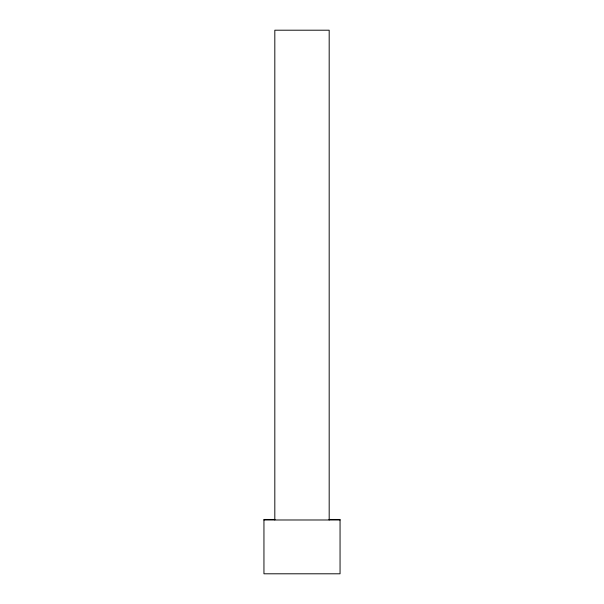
<?xml version="1.0" encoding="UTF-8"?>
<svg xmlns="http://www.w3.org/2000/svg" width="604" height="604" viewBox="0 0 604 604"><rect width="100%" height="100%" fill="white"/><g stroke="black" fill="none" stroke-linecap="round" stroke-linejoin="round"><path stroke-width="0.91" d="M274.82 519.44L263.948 519.44L263.948 573.8L340.052 573.8L340.052 519.44L329.18 519.44M263.948 519.984L340.052 519.984M329.18 519.984L329.18 30.2L274.82 30.2L274.82 519.984"/></g></svg>
